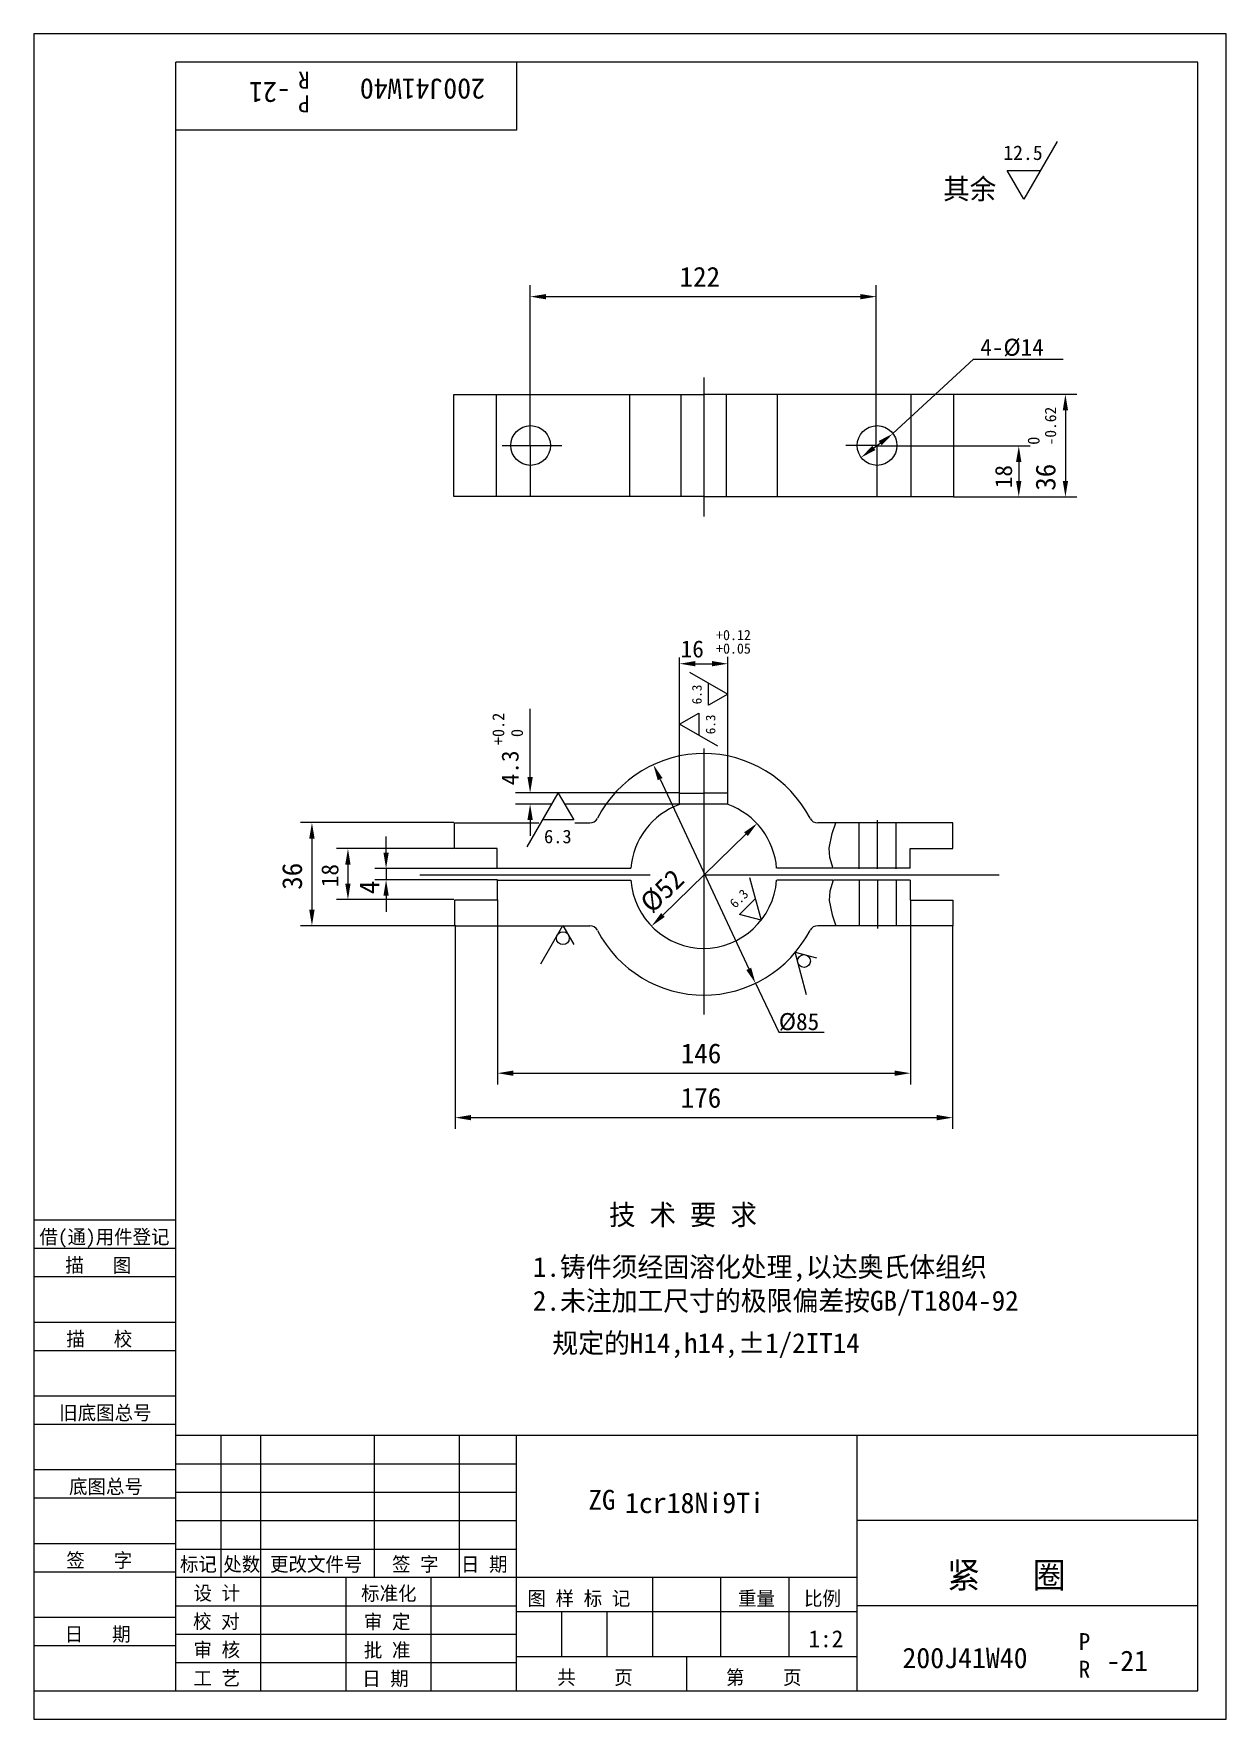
# Model space of a CAD drawing. Header units: metres. Extents: x 0 to 210, y 0 to 297.
import ezdxf

# ---------------------------------------------------------------- set-up
doc = ezdxf.new("R2010")
doc.units = ezdxf.units.M
for name, color, linetype in [('C', 6, 'Continuous'), ('D', 1, 'Continuous'), ('FL', 5, 'Continuous'), ('HA', 5, 'Continuous'), ('T', 7, 'Continuous'), ('TL', 4, 'Continuous')]:
    doc.layers.add(name, color=color, linetype=linetype)

# ---------------------------------------------------------------- blocks, each defined once
blk = doc.blocks.new('TUKUN4')
at = {"layer": 'FL'}
for p, q in [((0, 297), (0, 0)), ((210, 297), (0, 297)), ((210, 0), (210, 297)), ((0, 78), (25, 78)), ((0, 70), (25, 70)), ((0, 65), (25, 65)), ((0, 57), (25, 57)), ((0, 52), (25, 52)), ((33, 25), (33, 50)), ((40, 5), (40, 50)), ((60, 25), (60, 50)), ((75, 25), (75, 50)), ((25, 45), (85, 45)), ((0, 44), (25, 44)), ((0, 39), (25, 39)), ((25, 40), (85, 40)), ((25, 35), (85, 35)), ((0, 31), (25, 31)), ((25, 30), (85, 30)), ((0, 26), (25, 26)), ((70, 5), (70, 25)), ((0, 18), (25, 18)), ((25, 20), (85, 20)), ((25, 15), (85, 15)), ((0, 13), (25, 13)), ((25, 10), (85, 10)), ((0, 0), (210, 0))]:
    blk.add_line(p, q, dxfattribs=at)
at = {"layer": 'TL'}
for p, q in [((25, 5), (25, 292)), ((205, 292), (25, 292)), ((85, 292), (85, 280)), ((205, 5), (205, 292)), ((85, 280), (25, 280)), ((0, 88), (25, 88)), ((0, 83), (25, 83)), ((205, 50), (25, 50)), ((85, 5), (85, 50)), ((145, 5), (145, 50)), ((205, 35), (145, 35)), ((145, 25), (25, 25)), ((55, 5), (55, 25)), ((109, 11), (109, 25)), ((121, 11), (121, 25)), ((133, 11), (133, 25)), ((85, 19), (145, 19)), ((93, 11), (93, 19)), ((101, 11), (101, 19)), ((205, 20), (145, 20)), ((145, 11), (85, 11)), ((115, 5), (115, 11)), ((0, 5), (205, 5))]:
    blk.add_line(p, q, dxfattribs=at)
at = {"layer": 'T'}
for s, p in [('借(通)用件登记', (1, 83.76)), ('描   图', (5.56, 78.76)), ('描   校', (5.74, 65.76)), ('旧底图总号', (4.49, 52.76)), ('底图总号', (6.22, 39.76)), ('签   字', (5.74, 26.76)), ('标记', (25.75, 26.07)), ('处数', (33.38, 26.07)), ('更改文件号', (41.61, 26.07)), ('签 字', (63.1, 26.07)), ('日 期', (75.23, 26.07)), ('设 计', (28.14, 20.99)), ('标准化', (57.65, 20.93)), ('图 样 标 记', (86.95, 20.04)), ('重量', (124.03, 20.04)), ('比例', (135.64, 20.04)), ('校 对', (28.05, 15.99)), ('审 定', (58.13, 15.93)), ('日   期', (5.45, 13.76)), ('审 核', (28.14, 10.99)), ('批 准', (58.13, 10.93)), ('共    页', (92.18, 6.13)), ('第    页', (121.9, 6.13)), ('工 艺', (28.14, 5.99)), ('日 期', (57.84, 5.93))]:
    blk.add_text(s, height=2.5, dxfattribs=at).set_placement(p)

msp = doc.modelspace()

# ---------------------------------------------------------------- linework, layer by layer
at = {"layer": 'C'}
for p, q in [((118, 236.44), (118, 211.94)), ((82.5, 224.44), (93, 224.44)), ((87.5, 215.44), (87.5, 224.44)), ((148.41, 224.44), (143, 224.44)), ((148.5, 215.44), (148.5, 224.44)), ((118, 171.06), (118, 124.19)), ((148.61, 149.84), (148.61, 158.44)), ((68, 148.78), (108.57, 148.78)), ((117.95, 148.78), (170, 148.78)), ((148.61, 147.93), (148.61, 139.33))]:
    msp.add_line(p, q, dxfattribs=at)
at = {"layer": 'D'}
for p, q in [((180.22, 277.98), (174.37, 267.84)), ((171.44, 272.91), (177.3, 272.91)), ((174.37, 267.84), (171.44, 272.91)), ((87.41, 224.46), (87.41, 252.67)), ((148.37, 224.46), (148.37, 252.67)), ((90.21, 250.67), (145.57, 250.67)), ((151.3, 226.54), (165.51, 239.63)), ((165.51, 239.63), (175.8, 239.63)), ((175.8, 239.63), (181.29, 239.63)), ((161.99, 233.46), (183.67, 233.46)), ((181.67, 230.66), (181.67, 218.19)), ((147.94, 224.02), (149.06, 224.86)), ((148.41, 224.36), (175.46, 224.36)), ((173.46, 221.56), (173.46, 218.19)), ((161.99, 215.39), (175.46, 215.39)), ((175.46, 215.39), (183.67, 215.39)), ((113.72, 179.32), (113.72, 187.11)), ((122.23, 179.32), (122.23, 187.22)), ((115.47, 184.52), (122.23, 180.62)), ((116.52, 185.99), (119.43, 185.99)), ((118.85, 178.67), (118.85, 182.57)), ((113.72, 163.14), (113.72, 179.32)), ((122.23, 180.62), (118.85, 178.67)), ((122.23, 163.14), (122.23, 179.32)), ((87.41, 168.84), (87.41, 178.04)), ((113.72, 175.34), (117.1, 177.3)), ((120.48, 171.44), (113.72, 175.34)), ((117.1, 177.3), (117.1, 173.39)), ((87.41, 166.04), (87.41, 168.84)), ((110.31, 165.66), (125.92, 132.22)), ((91.4, 163.24), (84.83, 163.24)), ((91.23, 161.25), (84.83, 161.25)), ((86.89, 153.73), (92.35, 163.19)), ((96.09, 163.24), (91.4, 163.24)), ((92.35, 163.19), (95.08, 158.46)), ((94.26, 161.25), (93.47, 161.25)), ((122.14, 161.25), (94.26, 161.25)), ((113.61, 163.24), (96.09, 163.24)), ((74, 157.99), (46.99, 157.99)), ((87.41, 158.45), (87.41, 155.65)), ((95.08, 158.46), (89.62, 158.46)), ((48.99, 155.19), (48.99, 142.63)), ((62.05, 152.72), (62.05, 155.52)), ((110.81, 141.71), (125.42, 155.95)), ((74, 153.41), (53.33, 153.41)), ((55.33, 150.61), (55.33, 147.22)), ((81.65, 149.92), (60.05, 149.92)), ((62.05, 149.92), (62.05, 147.9)), ((81.65, 147.9), (60.05, 147.9)), ((126.05, 148.33), (128.07, 140.79)), ((74, 144.42), (53.33, 144.42)), ((62.05, 145.1), (62.05, 142.3)), ((81.65, 144.38), (81.65, 111.84)), ((124.3, 141.8), (127.06, 144.56)), ((154.39, 144.38), (154.39, 111.84)), ((74, 139.83), (46.99, 139.83)), ((74.21, 139.94), (74.21, 104.01)), ((89.28, 133.12), (93.18, 139.88)), ((93.18, 139.88), (95.13, 136.5)), ((128.07, 140.79), (124.3, 141.8)), ((161.82, 139.94), (161.82, 104.01)), ((134.06, 135.19), (137.83, 134.18)), ((136.08, 127.65), (134.06, 135.19)), ((127.1, 129.68), (131.23, 121.09)), ((131.23, 121.09), (139.19, 121.09)), ((84.45, 113.84), (151.59, 113.84)), ((77.01, 106.01), (159.02, 106.01))]:
    msp.add_line(p, q, dxfattribs=at)
for centre in [(93.18, 137.63), (135.65, 133.6)]:
    msp.add_circle(centre, 1.13, dxfattribs=at)
for points in [[(90.21, 251.13), (90.21, 250.2), (87.41, 250.67)], [(145.57, 251.13), (145.57, 250.2), (148.37, 250.67)], [(181.21, 230.66), (182.14, 230.66), (181.67, 233.46)], [(149.34, 224.49), (148.78, 225.23), (151.3, 226.54)], [(148.22, 223.64), (147.66, 224.39), (145.7, 222.33)], [(172.99, 221.56), (173.92, 221.56), (173.46, 224.36)], [(172.99, 218.19), (173.92, 218.19), (173.46, 215.39)], [(181.21, 218.19), (182.14, 218.19), (181.67, 215.39)], [(116.52, 186.46), (116.52, 185.53), (113.72, 185.99)], [(119.43, 186.46), (119.43, 185.53), (122.23, 185.99)], [(109.88, 165.46), (110.73, 165.85), (109.12, 168.19)], [(86.94, 166.04), (87.88, 166.04), (87.41, 163.24)], [(86.94, 158.45), (87.88, 158.45), (87.41, 161.25)], [(48.52, 155.19), (49.46, 155.19), (48.99, 157.99)], [(125.74, 155.62), (125.09, 156.28), (127.42, 157.9)], [(54.86, 150.61), (55.79, 150.61), (55.33, 153.41)], [(61.58, 152.72), (62.52, 152.72), (62.05, 149.92)], [(54.86, 147.22), (55.79, 147.22), (55.33, 144.42)], [(61.58, 145.1), (62.52, 145.1), (62.05, 147.9)], [(48.52, 142.63), (49.46, 142.63), (48.99, 139.83)], [(111.13, 141.38), (110.48, 142.05), (108.8, 139.76)], [(125.49, 132.02), (126.34, 132.42), (127.1, 129.68)], [(84.45, 114.31), (84.45, 113.38), (81.65, 113.84)], [(151.59, 114.31), (151.59, 113.38), (154.39, 113.84)], [(77.01, 106.48), (77.01, 105.54), (74.21, 106.01)], [(159.02, 106.48), (159.02, 105.54), (161.82, 106.01)]]:
    msp.add_solid(points, dxfattribs=at)
at = {"layer": 'HA'}
for p, q in [((140.61, 156.05), (141.24, 157.97)), ((140.08, 153.51), (140.61, 156.05)), ((140.17, 151.85), (140.08, 153.51)), ((140.79, 149.93), (140.17, 151.85)), ((140.17, 145.92), (140.08, 144.26)), ((140.79, 147.84), (140.17, 145.92)), ((140.08, 144.26), (140.61, 141.72)), ((140.61, 141.72), (141.24, 139.8))]:
    msp.add_line(p, q, dxfattribs=at)
at = {"layer": 'TL'}
for p, q in [((74, 233.44), (118, 233.44)), ((74, 215.44), (74, 233.44)), ((81.5, 215.44), (81.5, 233.44)), ((105, 215.44), (105, 233.44)), ((114, 215.44), (114, 233.44)), ((162, 233.44), (118, 233.44)), ((122, 215.44), (122, 233.44)), ((131, 215.44), (131, 233.44)), ((154.5, 215.44), (154.5, 233.44)), ((162, 215.44), (162, 233.44)), ((118, 215.44), (74, 215.44)), ((118, 215.44), (162, 215.44)), ((113.65, 163.2), (117.96, 163.2)), ((113.69, 161.17), (113.69, 163.2)), ((122.27, 163.2), (117.96, 163.2)), ((122.23, 161.17), (122.23, 163.2)), ((74.11, 157.94), (88.95, 157.94)), ((74.11, 153.44), (74.11, 157.94)), ((95.31, 157.94), (97.93, 157.94)), ((141.23, 157.94), (138.05, 157.94)), ((145.32, 157.94), (141.32, 157.94)), ((151.91, 157.94), (145.32, 157.94)), ((145.34, 149.84), (145.34, 157.9)), ((151.88, 149.84), (151.88, 157.9)), ((161.86, 157.94), (151.91, 157.94)), ((161.86, 153.44), (161.86, 157.94)), ((81.61, 153.44), (74.11, 153.44)), ((81.61, 149.94), (81.61, 153.44)), ((154.36, 153.44), (161.86, 153.44)), ((154.36, 149.94), (154.36, 153.44)), ((81.61, 149.94), (105.15, 149.94)), ((140.79, 149.94), (130.83, 149.94)), ((145.32, 149.94), (140.88, 149.94)), ((151.91, 149.94), (145.32, 149.94)), ((154.36, 149.94), (151.91, 149.94)), ((81.61, 147.83), (105.15, 147.83)), ((81.61, 147.83), (81.61, 144.33)), ((140.79, 147.83), (130.83, 147.83)), ((145.32, 147.83), (140.88, 147.83)), ((151.91, 147.83), (145.32, 147.83)), ((145.34, 147.93), (145.34, 139.87)), ((151.88, 147.93), (151.88, 139.87)), ((154.36, 147.83), (151.91, 147.83)), ((154.36, 147.83), (154.36, 144.33)), ((81.61, 144.33), (74.11, 144.33)), ((74.11, 144.33), (74.11, 139.83)), ((154.36, 144.33), (161.86, 144.33)), ((161.86, 144.33), (161.86, 139.83)), ((74.11, 139.83), (97.93, 139.83)), ((141.23, 139.83), (138.05, 139.83)), ((145.32, 139.83), (141.32, 139.83)), ((151.91, 139.83), (145.32, 139.83)), ((161.86, 139.83), (151.91, 139.83))]:
    msp.add_line(p, q, dxfattribs=at)
for centre in [(87.5, 224.44), (148.5, 224.44)]:
    msp.add_circle(centre, 3.5, dxfattribs=at)
for centre, radius, start, end in [((118.11, 148.94), 21.25, 90, 152.45), ((117.86, 148.94), 21.25, 27.55, 90), ((118.11, 148.94), 13, 109.86, 175.59), ((117.86, 148.94), 13, 4.41, 70.14), ((97.93, 159.44), 1.5, 270, 332.51), ((138.05, 159.44), 1.5, 207.49, 270), ((118.11, 148.83), 13, 184.41, 270), ((117.86, 148.83), 13, 270, 355.59), ((97.93, 138.33), 1.5, 27.49, 90), ((138.05, 138.33), 1.5, 90, 152.51), ((118.11, 148.83), 21.25, 207.55, 270), ((117.86, 148.83), 21.25, 270, 332.45)]:
    msp.add_arc(centre, radius, start, end, dxfattribs=at)

# ---------------------------------------------------------------- block references
at = {"layer": 'D'}
msp.add_blockref('TUKUN4', (0, 0), dxfattribs=at)

# ---------------------------------------------------------------- texts
for s, height, rotation, p in [('-21', 3.6, 180, (45.26, 288.48)), ('R', 3, 180, (48.61, 290.29)), ('200J41W40', 3.6, 180, (79.47, 289.07)), ('P', 3, 180, (48.61, 286.14)), ('-0.62', 2, 90, (180.04, 224.46)), (' 0', 2.1, 90, (177.12, 223.14)), ('18', 3, 90, (172.28, 216.92)), ('36', 3.5, 90, (179.92, 216.47)), ('6.3', 1.7, 90, (117.62, 178.84)), ('+0.2', 2.1, 90, (82.86, 171.64)), ('6.3', 1.7, 90, (120.03, 173.56)), (' 0', 2.1, 90, (86.15, 171.64)), ('4.3', 3, 90, (85.38, 164.58)), ('36', 3.5, 90, (47.24, 146.16)), ('18', 3, 90, (53.65, 146.62)), ('%%c52', 3.5, 44.26, (108.87, 141.83)), ('4', 3.5, 90, (60.85, 145.4)), ('6.3', 1.7, 45, (123.55, 142.79))]:
    msp.add_text(s, height=height, rotation=rotation, dxfattribs=at).set_placement(p)
for s, height, p in [('12.5', 2.55, (170.73, 274.75)), ('其余', 3.6, (160.14, 267.84)), ('122', 3.5, (113.72, 252.42)), ('4-%%c14', 3, (166.68, 240.26)), ('+0.12', 1.8, (120.16, 190.15)), ('16', 3, (113.92, 187.1)), ('+0.05', 1.8, (120.16, 187.77)), ('6.3', 2.38, (89.86, 154.36)), ('%%c85', 3, (131.21, 121.44)), ('146', 3.5, (113.94, 115.59)), ('176', 3.5, (113.93, 107.76)), ('技 术 要 求', 3.6, (101.3, 87.1)), ('1.铸件须经固溶化处理,以达奥氏体组织', 3.5, (87.9, 77.96)), ('2.未注加工尺寸的极限偏差按GB/T1804-92', 3.5, (87.9, 72)), ('  规定的H14,h14,%%P1/2IT14', 3.5, (86.57, 64.54)), ('ZG', 3.5, (97.68, 36.93)), ('1cr18Ni9Ti', 3.6, (104.11, 36.33)), ('紧   圈', 4.5, (160.84, 23.15)), ('1:2', 3, (136.44, 12.69)), ('P', 3, (184.01, 12.18)), ('200J41W40', 3.6, (152.97, 9.01)), ('-21', 3.6, (188.88, 8.51)), ('R', 3, (184.01, 7.32))]:
    msp.add_text(s, height=height, dxfattribs=at).set_placement(p)

doc.saveas('drawing.dxf')
